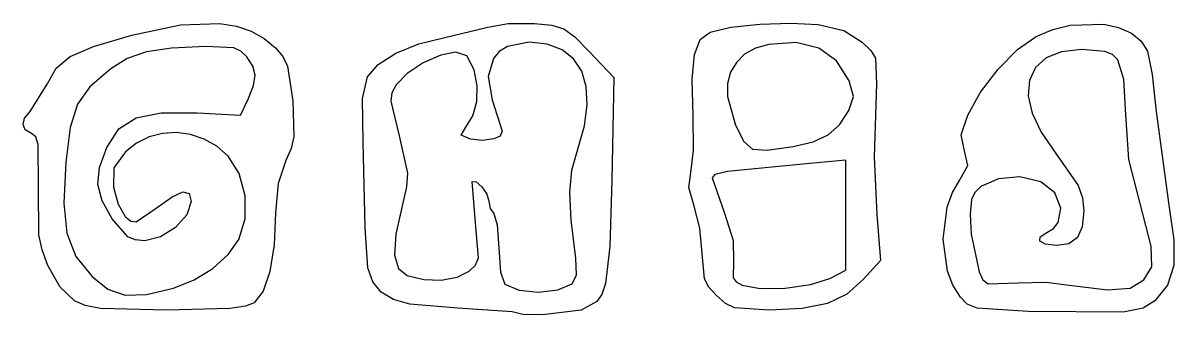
# Model space of a CAD drawing. Header units: metres. Extents: x -32.8 to -0.3, y -12.8 to 5.4.
# Drawn here: x -22.24 to -15.69, y -2.72 to -1.06 of the extents above; entities that cross this region are included whole.
import ezdxf

# ---------------------------------------------------------------- set-up
doc = ezdxf.new("R2010")
doc.units = ezdxf.units.M

msp = doc.modelspace()

# ---------------------------------------------------------------- linework, layer by layer
at = {"layer": '1', "color": 3}
for p, q in [((-21.619103, -1.130967), (-21.342427, -1.072556)), ((-21.342427, -1.072556), (-21.117889, -1.064754)), ((-21.117889, -1.064754), (-21.023231, -1.080003)), ((-21.023231, -1.080003), (-20.939279, -1.10811)), ((-20.939279, -1.10811), (-20.865258, -1.149143)), ((-19.837278, -1.14301), (-19.592659, -1.084236)), ((-19.592659, -1.084236), (-19.476473, -1.064295)), ((-19.476473, -1.064295), (-19.327855, -1.063295)), ((-19.327855, -1.063295), (-19.228751, -1.073454)), ((-19.228751, -1.073454), (-19.160619, -1.09482)), ((-19.160619, -1.09482), (-19.098, -1.140437)), ((-18.38352, -1.155469), (-18.32795, -1.112655)), ((-18.32795, -1.112655), (-18.209992, -1.08516)), ((-18.209992, -1.08516), (-18.044984, -1.067323)), ((-18.044984, -1.067323), (-17.867441, -1.061525)), ((-17.867441, -1.061525), (-17.711876, -1.070148)), ((-17.711876, -1.070148), (-17.566797, -1.103645)), ((-17.566797, -1.103645), (-17.461256, -1.170322)), ((-16.472002, -1.137755), (-16.376886, -1.097738)), ((-16.376886, -1.097738), (-16.278466, -1.073186)), ((-16.278466, -1.073186), (-16.087346, -1.068412)), ((-16.087346, -1.068412), (-16.002458, -1.087156)), ((-16.002458, -1.087156), (-15.929892, -1.119298)), ((-21.836225, -1.195304), (-21.619103, -1.130967)), ((-20.865258, -1.149143), (-20.800392, -1.203171)), ((-19.98594, -1.179269), (-19.837278, -1.14301)), ((-19.357525, -1.17034), (-19.481522, -1.194693)), ((-19.254346, -1.181252), (-19.357525, -1.17034)), ((-19.098, -1.140437), (-19.015435, -1.223346)), ((-18.41632, -1.240688), (-18.38352, -1.155469)), ((-17.838345, -1.172388), (-17.994124, -1.182885)), ((-17.709213, -1.203741), (-17.838345, -1.172388)), ((-17.461256, -1.170322), (-17.412428, -1.218217)), ((-16.577313, -1.212851), (-16.472002, -1.137755)), ((-15.929892, -1.119298), (-15.873556, -1.164321)), ((-15.873556, -1.164321), (-15.837356, -1.221709)), ((-21.970115, -1.252176), (-21.836225, -1.195304)), ((-21.535723, -1.225329), (-21.645182, -1.263338)), ((-21.392558, -1.203821), (-21.535723, -1.225329)), ((-21.197699, -1.194576), (-21.392558, -1.203821)), ((-21.039177, -1.202785), (-21.197699, -1.194576)), ((-20.997904, -1.221495), (-21.039177, -1.202785)), ((-20.964866, -1.254329), (-20.997904, -1.221495)), ((-20.800392, -1.203171), (-20.758976, -1.251718)), ((-20.217578, -1.297178), (-20.116406, -1.232542)), ((-20.116406, -1.232542), (-19.98594, -1.179269)), ((-19.861008, -1.243911), (-19.96006, -1.287951)), ((-19.77386, -1.226785), (-19.861008, -1.243911)), ((-19.71175, -1.24752), (-19.77386, -1.226785)), ((-19.527194, -1.22368), (-19.561154, -1.262583)), ((-19.481522, -1.194693), (-19.527194, -1.22368)), ((-19.169691, -1.213192), (-19.254346, -1.181252)), ((-19.104101, -1.26497), (-19.169691, -1.213192)), ((-19.015435, -1.223346), (-18.874597, -1.370986)), ((-18.428864, -1.380795), (-18.41632, -1.240688)), ((-18.130849, -1.239481), (-18.17808, -1.285352)), ((-18.069364, -1.204923), (-18.130849, -1.239481)), ((-17.994124, -1.182885), (-18.069364, -1.204923)), ((-17.608146, -1.276302), (-17.709213, -1.203741)), ((-17.412428, -1.218217), (-17.38656, -1.262183)), ((-16.687851, -1.324682), (-16.577313, -1.212851)), ((-16.326886, -1.224956), (-16.414765, -1.260016)), ((-16.213282, -1.212674), (-16.326886, -1.224956)), ((-16.081449, -1.223032), (-16.213282, -1.212674)), ((-16.038225, -1.240794), (-16.081449, -1.223032)), ((-16.007233, -1.271225), (-16.038225, -1.240794)), ((-15.837356, -1.221709), (-15.811009, -1.353881)), ((-22.048979, -1.317828), (-21.970115, -1.252176)), ((-21.645182, -1.263338), (-21.738924, -1.322086)), ((-20.929283, -1.307696), (-20.964866, -1.254329)), ((-20.916389, -1.358533), (-20.929283, -1.307696)), ((-20.758976, -1.251718), (-20.732401, -1.307092)), ((-20.732401, -1.307092), (-20.702305, -1.504218)), ((-20.278357, -1.367528), (-20.217578, -1.297178)), ((-19.96006, -1.287951), (-20.050909, -1.347894)), ((-19.670936, -1.328089), (-19.71175, -1.24752)), ((-19.561154, -1.262583), (-19.591453, -1.366261)), ((-19.058115, -1.335396), (-19.104101, -1.26497)), ((-18.17808, -1.285352), (-18.210562, -1.341328)), ((-17.536563, -1.389433), (-17.608146, -1.276302)), ((-17.38656, -1.262183), (-17.379857, -1.407914)), ((-16.414765, -1.260016), (-16.476232, -1.31517)), ((-15.97326, -1.382933), (-16.007233, -1.271225)), ((-22.101025, -1.408504), (-22.048979, -1.317828)), ((-21.738924, -1.322086), (-21.857621, -1.423596)), ((-20.925861, -1.4172), (-20.916389, -1.358533)), ((-20.306817, -1.491134), (-20.278357, -1.367528)), ((-20.050909, -1.347894), (-20.113447, -1.412729)), ((-19.652815, -1.417954), (-19.670936, -1.328089)), ((-19.591453, -1.366261), (-19.567455, -1.497974)), ((-19.032275, -1.423278), (-19.058115, -1.335396)), ((-18.874597, -1.370986), (-18.886868, -1.955052)), ((-18.210562, -1.341328), (-18.227797, -1.406199)), ((-16.787773, -1.455016), (-16.687851, -1.324682)), ((-16.476232, -1.31517), (-16.510598, -1.387734)), ((-15.811009, -1.353881), (-15.789259, -1.565451)), ((-22.19733, -1.565179), (-22.101025, -1.408504)), ((-21.857621, -1.423596), (-21.928955, -1.52364)), ((-20.957375, -1.494058), (-20.925861, -1.4172)), ((-20.113447, -1.412729), (-20.138323, -1.457973)), ((-19.65532, -1.507575), (-19.652815, -1.417954)), ((-19.02712, -1.527426), (-19.032275, -1.423278)), ((-18.423662, -1.588277), (-18.428864, -1.380795)), ((-18.227797, -1.406199), (-18.229287, -1.478758)), ((-17.511771, -1.47887), (-17.536563, -1.389433)), ((-17.379857, -1.407914), (-17.393998, -1.824226)), ((-16.510598, -1.387734), (-16.517177, -1.475026)), ((-15.962156, -1.583834), (-15.97326, -1.382933)), ((-21.001202, -1.586417), (-20.957375, -1.494058)), ((-20.702305, -1.504218), (-20.696198, -1.70841)), ((-20.30192, -1.738582), (-20.306817, -1.491134)), ((-20.138323, -1.457973), (-20.144814, -1.506262)), ((-20.144814, -1.506262), (-20.097672, -1.703666)), ((-19.567455, -1.497974), (-19.511312, -1.676068)), ((-18.229287, -1.478758), (-18.183047, -1.642105)), ((-17.537569, -1.558833), (-17.511771, -1.47887)), ((-16.861235, -1.585621), (-16.787773, -1.455016)), ((-16.517177, -1.475026), (-16.495281, -1.574364)), ((-22.22891, -1.602004), (-22.19733, -1.565179)), ((-21.928955, -1.52364), (-21.968999, -1.65571)), ((-21.595065, -1.599872), (-21.451669, -1.571505)), ((-21.451669, -1.571505), (-21.246652, -1.572507)), ((-19.6773, -1.588928), (-19.65532, -1.507575)), ((-19.043191, -1.646648), (-19.02712, -1.527426)), ((-17.59016, -1.640369), (-17.537569, -1.558833)), ((-15.789259, -1.565451), (-15.717416, -2.098125)), ((-22.238147, -1.638245), (-22.22891, -1.602004)), ((-21.692716, -1.66368), (-21.595065, -1.599872)), ((-21.246652, -1.572507), (-21.001202, -1.586417)), ((-19.717606, -1.653989), (-19.6773, -1.588928)), ((-18.422187, -1.784427), (-18.423662, -1.588277)), ((-16.897734, -1.698063), (-16.861235, -1.585621)), ((-16.495281, -1.574364), (-16.444224, -1.683063)), ((-15.943706, -1.836791), (-15.962156, -1.583834)), ((-22.225293, -1.669202), (-22.238147, -1.638245)), ((-22.190603, -1.690177), (-22.225293, -1.669202)), ((-22.164754, -1.70778), (-22.190603, -1.690177)), ((-21.968999, -1.65571), (-21.993822, -1.853299)), ((-21.760499, -1.769), (-21.692716, -1.66368)), ((-21.444093, -1.689266), (-21.520684, -1.708963)), ((-21.364671, -1.684867), (-21.444093, -1.689266)), ((-21.284981, -1.695664), (-21.364671, -1.684867)), ((-21.207591, -1.721554), (-21.284981, -1.695664)), ((-19.745041, -1.699054), (-19.717606, -1.653989)), ((-19.691086, -1.721889), (-19.745041, -1.699054)), ((-19.511312, -1.676068), (-19.522336, -1.705054)), ((-19.081028, -1.779755), (-19.043191, -1.646648)), ((-18.183047, -1.642105), (-18.13551, -1.735809)), ((-17.740361, -1.737427), (-17.654987, -1.698111)), ((-17.654987, -1.698111), (-17.59016, -1.640369)), ((-16.879109, -1.787997), (-16.897734, -1.698063)), ((-16.444224, -1.683063), (-16.363318, -1.79844)), ((-22.151122, -1.752443), (-22.164754, -1.70778)), ((-22.150727, -1.998636), (-22.151122, -1.752443)), ((-21.591876, -1.744062), (-21.655105, -1.794667)), ((-21.520684, -1.708963), (-21.591876, -1.744062)), ((-21.135066, -1.762432), (-21.207591, -1.721554)), ((-21.069971, -1.818197), (-21.135066, -1.762432)), ((-20.696198, -1.70841), (-20.711331, -1.774454)), ((-20.290287, -2.226219), (-20.30192, -1.738582)), ((-20.097672, -1.703666), (-20.049613, -1.915641)), ((-19.62252, -1.728903), (-19.691086, -1.721889)), ((-19.558337, -1.720501), (-19.62252, -1.728903)), ((-19.522336, -1.705054), (-19.558337, -1.720501)), ((-18.13551, -1.735809), (-18.085535, -1.779677)), ((-18.002202, -1.785155), (-17.854592, -1.763688)), ((-17.854592, -1.763688), (-17.740361, -1.737427)), ((-21.802114, -1.883069), (-21.760499, -1.769)), ((-21.655105, -1.794667), (-21.721977, -1.884067)), ((-21.007276, -1.918158), (-21.069971, -1.818197)), ((-20.711331, -1.774454), (-20.741626, -1.842601)), ((-19.114258, -1.898955), (-19.081028, -1.779755)), ((-18.437224, -1.911579), (-18.422187, -1.784427)), ((-18.085535, -1.779677), (-18.002202, -1.785155)), ((-17.393998, -1.824226), (-17.379005, -2.151303)), ((-16.860875, -1.871241), (-16.879109, -1.787997)), ((-16.363318, -1.79844), (-16.233013, -1.984602)), ((-21.993822, -1.853299), (-22.006202, -2.086468)), ((-21.811605, -1.980527), (-21.802114, -1.883069)), ((-21.721977, -1.884067), (-21.723544, -1.994289)), ((-20.741626, -1.842601), (-20.786872, -1.97407)), ((-19.12672, -2.024306), (-19.114258, -1.898955)), ((-17.759714, -1.859963), (-18.229086, -1.906612)), ((-17.555103, -1.841945), (-17.759714, -1.859963)), ((-17.555103, -2.154529), (-17.555103, -1.841945)), ((-16.905441, -1.953781), (-16.860875, -1.871241)), ((-15.89513, -2.029382), (-15.943706, -1.836791)), ((-20.974513, -2.044184), (-21.007276, -1.918158)), ((-20.049613, -1.915641), (-20.055365, -1.992873)), ((-19.662475, -2.197455), (-19.68239, -1.963596)), ((-19.68239, -1.963596), (-19.658935, -1.964027)), ((-19.658935, -1.964027), (-19.627132, -1.992274)), ((-18.886868, -1.955052), (-18.898787, -2.331715)), ((-18.447783, -1.997493), (-18.437224, -1.911579)), ((-18.301256, -1.923109), (-18.316433, -1.942684)), ((-18.316433, -1.942684), (-18.246528, -2.143103)), ((-18.229086, -1.906612), (-18.301256, -1.923109)), ((-16.94749, -2.025533), (-16.905441, -1.953781)), ((-16.686777, -1.94685), (-16.786492, -1.992013)), ((-16.56468, -1.935311), (-16.686777, -1.94685)), ((-16.444765, -1.963674), (-16.56468, -1.935311)), ((-16.365958, -2.028021), (-16.444765, -1.963674)), ((-22.147483, -2.266345), (-22.150727, -1.998636)), ((-21.788078, -2.073522), (-21.811605, -1.980527)), ((-21.723544, -1.994289), (-21.697443, -2.091124)), ((-21.38999, -2.049793), (-21.327666, -2.021763)), ((-21.327666, -2.021763), (-21.291879, -2.030516)), ((-21.291879, -2.030516), (-21.280436, -2.075622)), ((-20.786872, -1.97407), (-20.800659, -2.141493)), ((-20.055365, -1.992873), (-20.078915, -2.093658)), ((-19.627132, -1.992274), (-19.599136, -2.034092)), ((-19.118842, -2.182338), (-19.12672, -2.024306)), ((-18.418783, -2.10265), (-18.447783, -1.997493)), ((-16.97741, -2.108121), (-16.94749, -2.025533)), ((-16.820279, -2.025241), (-16.839258, -2.06452)), ((-16.786492, -1.992013), (-16.820279, -2.025241)), ((-16.332269, -2.113585), (-16.365958, -2.028021)), ((-16.233013, -1.984602), (-16.207562, -2.056143)), ((-15.816493, -2.329561), (-15.89513, -2.029382)), ((-22.006202, -2.086468), (-21.989064, -2.257307)), ((-21.730636, -2.1742), (-21.788078, -2.073522)), ((-21.697443, -2.091124), (-21.656475, -2.161512)), ((-21.48104, -2.115037), (-21.38999, -2.049793)), ((-21.280436, -2.075622), (-21.305603, -2.151571)), ((-20.974282, -2.175956), (-20.974513, -2.044184)), ((-20.078915, -2.093658), (-20.115492, -2.262254)), ((-19.599136, -2.034092), (-19.587103, -2.075241)), ((-19.587103, -2.075241), (-19.578813, -2.116612)), ((-16.839258, -2.06452), (-16.847187, -2.149151)), ((-16.207562, -2.056143), (-16.200436, -2.129896)), ((-21.656475, -2.161512), (-21.624871, -2.188662)), ((-21.595022, -2.192595), (-21.48104, -2.115037)), ((-21.305603, -2.151571), (-21.369595, -2.223879)), ((-20.800659, -2.141493), (-20.809336, -2.322327)), ((-19.578813, -2.116612), (-19.558881, -2.144007)), ((-19.558881, -2.144007), (-19.538949, -2.208708)), ((-18.386835, -2.228561), (-18.418783, -2.10265)), ((-18.246528, -2.143103), (-18.196749, -2.297524)), ((-17.555103, -2.467113), (-17.555103, -2.154529)), ((-17.379005, -2.151303), (-17.358129, -2.412599)), ((-17.000919, -2.290803), (-16.97741, -2.108121)), ((-16.847187, -2.149151), (-16.840868, -2.261392)), ((-16.346467, -2.196448), (-16.332269, -2.113585)), ((-16.200436, -2.129896), (-16.209178, -2.220204)), ((-15.717416, -2.098125), (-15.687364, -2.29358)), ((-21.642225, -2.277222), (-21.730636, -2.1742)), ((-21.624871, -2.188662), (-21.595022, -2.192595)), ((-21.369595, -2.223879), (-21.455154, -2.27796)), ((-21.009184, -2.293154), (-20.974282, -2.175956)), ((-20.275544, -2.454456), (-20.290287, -2.226219)), ((-19.646211, -2.396804), (-19.662475, -2.197455)), ((-19.538949, -2.208708), (-19.530659, -2.339772)), ((-19.091053, -2.399581), (-19.118842, -2.182338)), ((-16.372388, -2.229391), (-16.346467, -2.196448)), ((-16.209178, -2.220204), (-16.236764, -2.28151)), ((-22.129468, -2.352289), (-22.147483, -2.266345)), ((-21.989064, -2.257307), (-21.937221, -2.388521)), ((-21.599872, -2.294884), (-21.642225, -2.277222)), ((-21.455154, -2.27796), (-21.545021, -2.299229)), ((-20.115492, -2.262254), (-20.123352, -2.380971)), ((-18.373547, -2.372527), (-18.386835, -2.228561)), ((-16.976077, -2.471826), (-17.000919, -2.290803)), ((-16.840868, -2.261392), (-16.79523, -2.477332)), ((-16.450597, -2.301279), (-16.449663, -2.27698)), ((-16.449663, -2.27698), (-16.411319, -2.25269)), ((-16.411319, -2.25269), (-16.372388, -2.229391)), ((-16.236764, -2.28151), (-16.285241, -2.316397)), ((-22.09639, -2.439876), (-22.129468, -2.352289)), ((-21.545021, -2.299229), (-21.599872, -2.294884)), ((-21.069953, -2.378608), (-21.009184, -2.293154)), ((-20.809336, -2.322327), (-20.833926, -2.473766)), ((-19.530659, -2.339772), (-19.521061, -2.477463)), ((-18.898787, -2.331715), (-18.923179, -2.54362)), ((-18.196749, -2.297524), (-18.194296, -2.417869)), ((-16.418225, -2.319973), (-16.450597, -2.301279)), ((-16.356651, -2.327451), (-16.418225, -2.319973)), ((-16.285241, -2.316397), (-16.356651, -2.327451)), ((-15.813159, -2.448685), (-15.816493, -2.329561)), ((-15.687364, -2.29358), (-15.689082, -2.440222)), ((-21.937221, -2.388521), (-21.845489, -2.502817)), ((-21.157152, -2.456695), (-21.069953, -2.378608)), ((-20.123352, -2.380971), (-20.101998, -2.456988)), ((-19.662099, -2.438548), (-19.646211, -2.396804)), ((-19.087408, -2.493559), (-19.091053, -2.399581)), ((-18.359069, -2.516304), (-18.373547, -2.372527)), ((-18.194296, -2.417869), (-18.196897, -2.51088)), ((-17.358129, -2.412599), (-17.455585, -2.520471)), ((-22.026548, -2.563336), (-22.09639, -2.439876)), ((-21.263678, -2.522154), (-21.157152, -2.456695)), ((-20.833926, -2.473766), (-20.872261, -2.586708)), ((-20.246626, -2.53334), (-20.275544, -2.454456)), ((-20.101998, -2.456988), (-20.050932, -2.497483)), ((-19.766712, -2.50698), (-19.697997, -2.472622)), ((-19.697997, -2.472622), (-19.662099, -2.438548)), ((-19.521061, -2.477463), (-19.495381, -2.547069)), ((-17.64555, -2.513885), (-17.555103, -2.467113)), ((-16.945559, -2.552339), (-16.976077, -2.471826)), ((-16.79523, -2.477332), (-16.774658, -2.522661)), ((-15.85856, -2.521797), (-15.813159, -2.448685)), ((-15.689082, -2.440222), (-15.724555, -2.551827)), ((-21.845489, -2.502817), (-21.754669, -2.574486)), ((-21.382427, -2.569719), (-21.263678, -2.522154)), ((-20.199207, -2.592312), (-20.246626, -2.53334)), ((-20.050932, -2.497483), (-19.956641, -2.520359)), ((-19.956641, -2.520359), (-19.857414, -2.523209)), ((-19.857414, -2.523209), (-19.766712, -2.50698)), ((-19.495381, -2.547069), (-19.415121, -2.581276)), ((-19.194907, -2.579384), (-19.111939, -2.543776)), ((-19.111939, -2.543776), (-19.087408, -2.493559)), ((-18.923179, -2.54362), (-18.944129, -2.605029)), ((-18.334057, -2.563419), (-18.359069, -2.516304)), ((-18.196897, -2.51088), (-18.178958, -2.534241)), ((-18.178958, -2.534241), (-18.144257, -2.552782)), ((-18.144257, -2.552782), (-18.041837, -2.571478)), ((-17.900136, -2.569321), (-17.755819, -2.54917)), ((-17.755819, -2.54917), (-17.64555, -2.513885)), ((-17.455585, -2.520471), (-17.549158, -2.603318)), ((-16.902994, -2.621186), (-16.945559, -2.552339)), ((-16.774658, -2.522661), (-16.744496, -2.54434)), ((-16.744496, -2.54434), (-16.574428, -2.539581)), ((-16.574428, -2.539581), (-16.414983, -2.535466)), ((-16.414983, -2.535466), (-16.299214, -2.549553)), ((-16.299214, -2.549553), (-16.066381, -2.579026)), ((-15.936639, -2.568528), (-15.85856, -2.521797)), ((-15.724555, -2.551827), (-15.795766, -2.642173)), ((-21.945766, -2.641214), (-22.026548, -2.563336)), ((-21.754669, -2.574486), (-21.655961, -2.608263)), ((-21.655961, -2.608263), (-21.536251, -2.606043)), ((-21.536251, -2.606043), (-21.382427, -2.569719)), ((-20.872261, -2.586708), (-20.922175, -2.652051)), ((-20.130181, -2.634058), (-20.199207, -2.592312)), ((-19.415121, -2.581276), (-19.305465, -2.591966)), ((-19.305465, -2.591966), (-19.194907, -2.579384)), ((-18.944129, -2.605029), (-18.97309, -2.645937)), ((-18.291052, -2.611845), (-18.334057, -2.563419)), ((-18.240243, -2.657183), (-18.291052, -2.611845)), ((-18.041837, -2.571478), (-17.900136, -2.569321)), ((-17.549158, -2.603318), (-17.660297, -2.656899)), ((-16.066381, -2.579026), (-15.936639, -2.568528)), ((-21.885354, -2.668777), (-21.945766, -2.641214)), ((-21.797157, -2.684838), (-21.885354, -2.668777)), ((-21.420772, -2.694235), (-21.797157, -2.684838)), ((-21.060318, -2.685615), (-21.420772, -2.694235)), ((-20.971719, -2.67265), (-21.060318, -2.685615)), ((-20.922175, -2.652051), (-20.971719, -2.67265)), ((-20.036447, -2.661261), (-20.130181, -2.634058)), ((-19.762437, -2.68278), (-20.036447, -2.661261)), ((-19.454344, -2.704803), (-19.762437, -2.68278)), ((-18.97309, -2.645937), (-19.061566, -2.693836)), ((-18.188238, -2.681935), (-18.240243, -2.657183)), ((-17.990937, -2.69434), (-18.188238, -2.681935)), ((-17.802918, -2.685733), (-17.990937, -2.69434)), ((-17.660297, -2.656899), (-17.802918, -2.685733)), ((-16.864239, -2.661193), (-16.902994, -2.621186)), ((-16.807468, -2.683805), (-16.864239, -2.661193)), ((-16.516583, -2.70292), (-16.807468, -2.683805)), ((-15.86188, -2.683929), (-15.97572, -2.705585)), ((-15.795766, -2.642173), (-15.86188, -2.683929)), ((-19.393788, -2.719439), (-19.454344, -2.704803)), ((-19.281308, -2.72174), (-19.393788, -2.719439)), ((-19.061566, -2.693836), (-19.281308, -2.72174)), ((-15.97572, -2.705585), (-16.516583, -2.70292))]:
    msp.add_line(p, q, dxfattribs=at)

doc.saveas('drawing.dxf')
